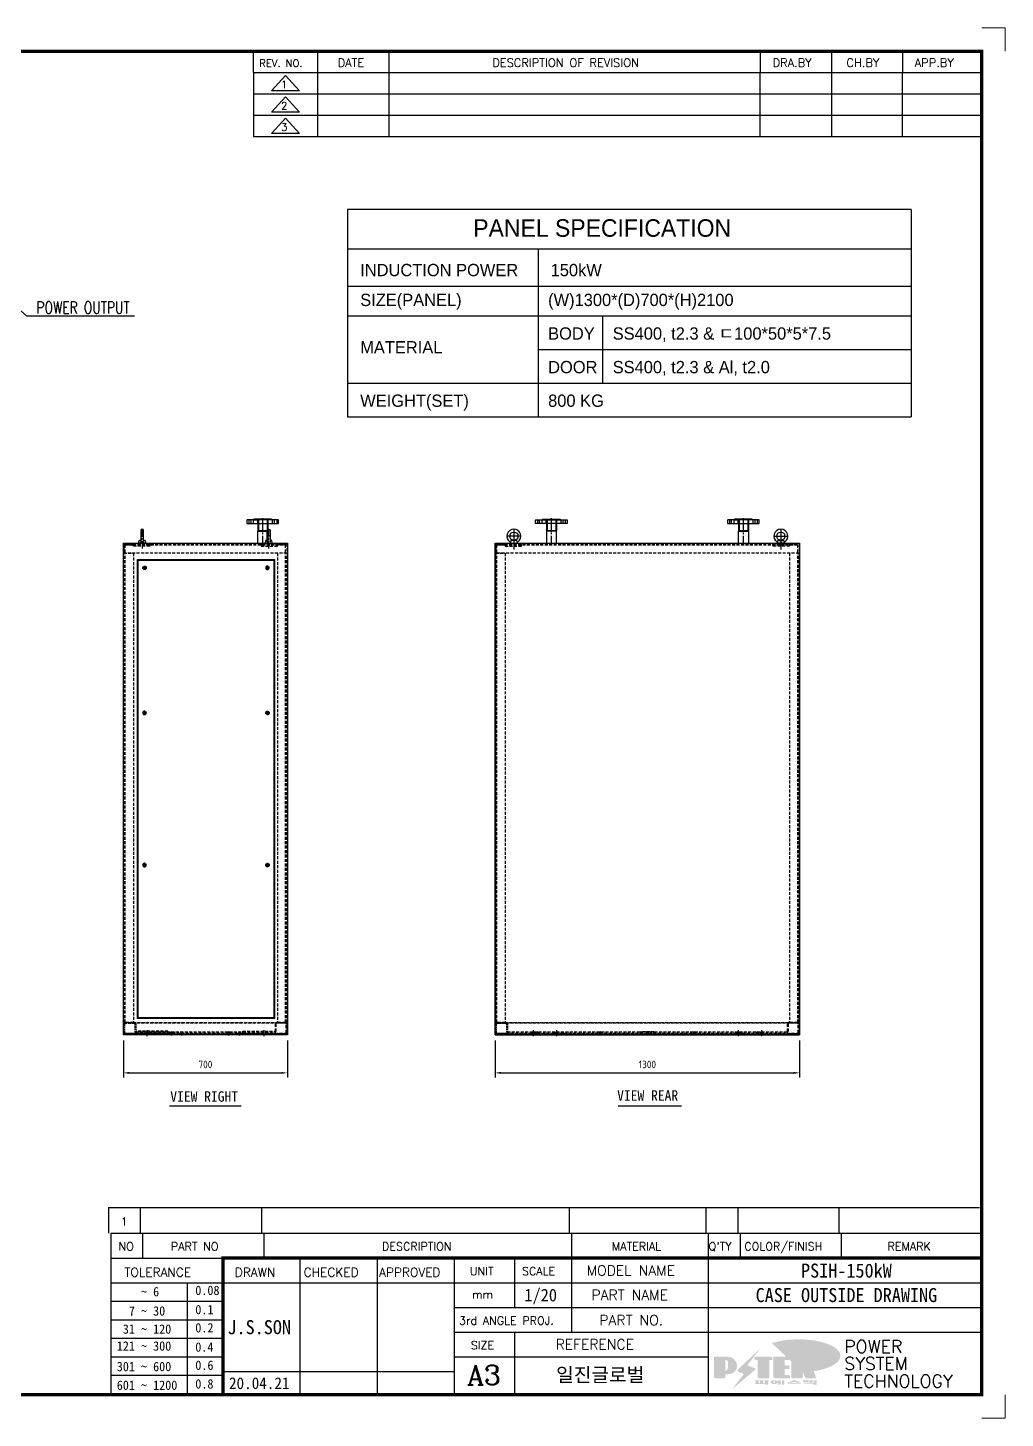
# Model space of a CAD drawing. Header units: millimetres. Extents: x -8980 to 16421, y 0 to 6237.
# Drawn here: x 4492 to 8666, y 0 to 5940 of the extents above; entities that cross this region are included whole.
import ezdxf
from ezdxf.enums import TextEntityAlignment as Align

# ---------------------------------------------------------------- set-up
doc = ezdxf.new("R2010")
doc.units = ezdxf.units.MM
for name, pattern in [('CENTER', [50.8, 31.75, -6.35, 6.35, -6.35]), ('CENTER1', [10, 7, -1, 1, -1]), ('HIDDEN', [9.525, 6.35, -3.175]), ('HIDDENX2', [19.05, 12.7, -6.35]), ('PHANTOM2', [31.75, 15.875, -3.175, 3.175, -3.175, 3.175, -3.175])]:
    doc.linetypes.add(name, pattern=pattern)
for name, color, linetype in [('3', 3, 'Continuous'), ('4', 7, 'Continuous'), ('8', 2, 'Continuous'), ('ACT', 7, 'Continuous'), ('BASE', 5, 'Continuous'), ('BOM', 6, 'Continuous'), ('CENTER', 1, 'CENTER'), ('CL', 1, 'CENTER'), ('FORMAT-1', 7, 'Continuous'), ('HL', 2, 'HIDDEN'), ('line', 3, 'Continuous')]:
    doc.layers.add(name, color=color, linetype=linetype)
doc.styles.add('H', font='')
doc.styles.add('h1', font='')
doc.styles.add('HAN', font='')
doc.styles.add('RC', font='ROMANC.SHX')
doc.styles.add('ROMANT', font='romant')
doc.styles.add('RT', font='ROMANT.SHX', dxfattribs={"oblique": 15})
doc.styles.add('SINGLE', font='romans.shx', dxfattribs={"width": 0.75, "bigfont": 'ghs.shx'})
doc.styles.get("Standard").update_dxf_attribs({"font": 'ISOCP.SHX', "bigfont": 'WHGTXT.SHX'})
doc.styles.get('H').set_extended_font_data('Dotum')
doc.styles.get('h1').set_extended_font_data('New Gulim')
doc.styles.get('HAN').set_extended_font_data('GulimChe')
doc.dimstyles.new('PS-10', dxfattribs={"dimscale": 10, "dimtxt": 3.2, "dimasz": 2.5, "dimexe": 2, "dimexo": 2.5, "dimgap": 2, "dimtad": 1, "dimtoh": 1, "dimrnd": 0.05, "dimzin": 12, "dimdsep": 46, "dimtxsty": 'Standard', "dimcen": 0, "dimclrt": 2, "dimazin": 3, "dimtfac": 1, "dimtofl": 0, "dimtmove": 0, "dimatfit": 3, "dimfxl": 0, "dimtolj": 1, "dimtzin": 0, "dimarcsym": 0})

# ---------------------------------------------------------------- blocks, each defined once
blk = doc.blocks.new('MCLBM1')
at = {"color": 0}
blk.add_circle((0, 0), 0.5, dxfattribs=at)
at = {"style": 'H'}
blk.add_text('BM', height=0.5, dxfattribs=at).set_placement((0, 0), align=Align.MIDDLE)
at = {"style": 'H', "flags": 1}
for tag, p in [('SPEC', (0, -3)), ('WEIGHT', (0, -5)), ('NAME', (0, -1)), ('ENAME', (0, -2)), ('MATERIAL', (0, -4)), ('REMARK', (0, -6))]:
    blk.add_attdef(tag, p, '', height=0.5, dxfattribs=at)
blk = doc.blocks.new('A$C288B02AA')
for points in [[(-3.2, 0.6, 0.414214), (-0.6, 3.2)], [(0.6, 3.2, 0.414214), (3.2, 0.6)], [(-3.2, -0.6, -0.414214), (-0.6, -3.2)], [(3.2, -0.6, 0.414214), (0.6, -3.2)]]:
    blk.add_lwpolyline(points, format="xyb")
at = {"color": 6, "linetype": 'PHANTOM2'}
blk.add_circle((0, 0), 7.5, dxfattribs=at)
blk.add_circle((0, 0), 6)
for start, end in [(169.52432, 190.47568), (79.52432, 100.47568), (349.52432, 10.47568), (259.52432, 280.47568)]:
    blk.add_arc((0, 0), 3.3, start, end)
at = {"layer": 'CENTER'}
for p, q in [((9, 0), (-9, 0)), ((0, 9), (0, -9))]:
    blk.add_line(p, q, dxfattribs=at)
at = {"layer": 'BOM', "rotation": 270}
blk.add_blockref('MCLBM1', (3.4, -3.4), dxfattribs=at)
blk = doc.blocks.new('A$C73991B19')
at = {"color": 2}
for p, q in [((-59.5, 0), (-59.5, -16)), ((-40.5, 0), (-40.5, -16)), ((-21.6, -16), (-21.6, 0)), ((21.6, -16), (21.6, 0)), ((40.5, 0), (40.5, -16)), ((59.5, 0), (59.5, -16))]:
    blk.add_line(p, q, dxfattribs=at)
at = {"color": 3, "ltscale": 10}
blk.add_lwpolyline([(-67.5, -16), (-67.5, -2, -0.414214), (-65.5, 0), (65.5, 0, -0.414214), (67.5, -2), (67.5, -16)], format="xyb", close=True, dxfattribs=at)
at = {"layer": 'CENTER'}
for p, q in [((-50, -16), (-50, 0)), ((0, -16), (0, 0)), ((50, -16), (50, 0))]:
    blk.add_line(p, q, dxfattribs=at)
blk = doc.blocks.new('*D273')
at = {"color": 0, "lineweight": -2}
for p, q in [((6487.5, 1613.1), (6487.5, 1455.2)), ((7787.5, 1613.1), (7787.5, 1455.2)), ((6512.5, 1475.2), (7762.5, 1475.2))]:
    blk.add_line(p, q, dxfattribs=at)
at = {"color": 0}
for points in [[(6512.5, 1479.4), (6512.5, 1471), (6487.5, 1475.2)], [(7762.5, 1479.4), (7762.5, 1471), (7787.5, 1475.2)]]:
    blk.add_solid(points, dxfattribs=at)
at = {"layer": 'DEFPOINTS', "color": 0}
for p in [(6487.5, 1638.1, 0), (7787.5, 1638.1, 0), (7787.5, 1475.2)]:
    blk.add_point(p, dxfattribs=at)
at = {"color": 2, "insert": (7137.5, 1511.2), "char_height": 32, "attachment_point": 5}
blk.add_mtext('\\A1;1300', dxfattribs=at)
blk = doc.blocks.new('*D274')
at = {"color": 0, "lineweight": -2}
for p, q in [((4900, 1613.1), (4900, 1455.2)), ((5600, 1613.1), (5600, 1455.2)), ((4925, 1475.2), (5575, 1475.2))]:
    blk.add_line(p, q, dxfattribs=at)
at = {"color": 0}
for points in [[(4925, 1479.4), (4925, 1471), (4900, 1475.2)], [(5575, 1479.4), (5575, 1471), (5600, 1475.2)]]:
    blk.add_solid(points, dxfattribs=at)
at = {"layer": 'DEFPOINTS', "color": 0}
for p in [(4900, 1638.1, 0), (5600, 1638.1, 0), (5600, 1475.2)]:
    blk.add_point(p, dxfattribs=at)
at = {"color": 2, "insert": (5250, 1511.2), "char_height": 32, "attachment_point": 5}
blk.add_mtext('\\A1;700', dxfattribs=at)
blk = doc.blocks.new('re3')
at = {"color": 180}
for p, q in [((0, 0), (0, -4.55)), ((6.87, -0.64), (3.86, -3.91)), ((6.87, -0.64), (9.88, -3.91)), ((13.74, -4.55), (13.74, 0)), ((28.97, -4.55), (28.97, 0)), ((108.25, -4.55), (108.25, 0)), ((123.49, -4.55), (123.49, 0)), ((138.64, -4.55), (138.64, 0)), ((0, -4.55), (155.53, -4.55)), ((9.88, -3.91), (3.86, -3.91))]:
    blk.add_line(p, q, dxfattribs=at)
at = {"color": 2, "style": 'RC', "oblique": 15}
blk.add_attdef('REV.NO', text='', height=1.56, dxfattribs=at).set_placement((6.59, -2.56), align=Align.MIDDLE_CENTER)
blk.add_attdef('-1', text='', height=1.56, dxfattribs=at).set_placement((9.37, -1.66), align=Align.MIDDLE_LEFT)
at = {"color": 2, "style": 'HAN'}
for tag, p in [('REV.-DATE', (21.36, -2.28)), ('DRA.BY', (115.87, -2.28)), ('CH.BY', (131.07, -2.28)), ('APP.BY', (147.09, -2.28))]:
    blk.add_attdef(tag, text='', height=2.5, dxfattribs=at).set_placement(p, align=Align.MIDDLE_CENTER)
blk.add_attdef('DESCRIPTION-OF-REVISION', text='', height=2.5, dxfattribs=at).set_placement((31.61, -2.28), align=Align.MIDDLE_LEFT)
blk = doc.blocks.new('no3')
at = {"color": 180}
for p, q in [((0, 5.5), (0, 0)), ((0, 5.5), (186, 5.5)), ((6.79, 5.5), (6.79, 0)), ((32.74, 0.11), (32.74, 5.5)), ((98.4, 5.5), (98.4, 0)), ((127.61, 5.5), (127.61, 0)), ((134.43, 5.5), (134.43, 0)), ((155.98, 5.5), (155.98, 0))]:
    blk.add_line(p, q, dxfattribs=at)
at = {"color": 2, "style": 'RT', "oblique": 15}
blk.add_attdef('NO', text='', height=1.74, dxfattribs=at).set_placement((3.38, 2.51), align=Align.MIDDLE_CENTER)
at = {"color": 2, "style": 'HAN'}
for tag, p in [('PART-NO', (19.76, 2.75)), ('MATERIAL', (111.38, 2.75)), ("Q'TY", (131.02, 2.75)), ('COLOR/FINISH', (145.2, 2.75)), ('REMARK', (170.76, 2.75))]:
    blk.add_attdef(tag, text='', height=2.9, dxfattribs=at).set_placement(p, align=Align.MIDDLE_CENTER)
blk.add_attdef('DESCRIPTION', text='', height=2.9, dxfattribs=at).set_placement((34.51, 2.75), align=Align.MIDDLE_LEFT)
blk = doc.blocks.new('new LOGO')
at = {"layer": 'line'}
h = blk.add_hatch(color=250, dxfattribs=at)
h.paths.add_polyline_path([(44.5, 69.4), (46.6, 69.4, -0.129793), (52, 68, 0.221832), (43.6, 71.9), (41.5, 71.9), (41.5, 27.9), (43.6, 27.9, 0.02048), (44.5, 28)], flags=17)
h.paths.add_polyline_path([(44.5, 13.9), (57.3, 13.9, 0.72362), (77.1, 73.9, -0.679777), (54.3, 16.4), (41.5, 16.4), (41.5, -0.1), (3, -0.1), (3, -2.6), (44.5, -2.6)])
h.paths.add_polyline_path([(117.9, 14.2), (71.5, -44.4), (77.1, -39.6), (120.8, 15.6), (92, 28.9), (173.3, 106), (177.5, 111.4), (89.1, 27.6)])
h.paths.add_polyline_path([(162.7, 71.9), (162.7, 69.4), (172.5, 69.4), (172.5, 71.9)], flags=17)
h.paths.add_polyline_path([(217.7, 69.4), (230.5, 69.4), (230.5, 80.4), (227.5, 80.4), (227.5, 71.9), (214.7, 71.9), (214.7, -0.1), (175.5, -0.1), (175.5, -2.6), (217.7, -2.6)])
h.paths.add_polyline_path([(297.8, 46.6), (294.8, 46.6), (294.8, 37.4), (276, 37.4), (276, 10.9), (279, 10.9), (279, 34.9), (297.8, 34.9)])
h.paths.add_polyline_path([(300, 8.4), (297, 8.4), (297, -0.1), (237.5, -0.1), (237.5, -2.6), (300, -2.6)])
h.paths.add_polyline_path([(297.8, 80.4), (294.8, 80.4), (294.8, 71.9), (276, 71.9), (276, 49.1), (279, 49.1), (279, 69.4), (297.8, 69.4)])
h.paths.add_polyline_path([(350.2, 80.4), (347.2, 80.4), (347.2, 61.6), (350.2, 63.5)])
h.paths.add_polyline_path([(350.2, 26.7), (347.2, 35.2), (347.2, -0.1), (308.5, -0.1), (308.5, -2.6), (350.2, -2.6)])
h.paths.add_polyline_path([(402.7, 80.4), (396.5, 80.4), (379.6, 66.8), (400.5, -0.1), (361.8, -0.1), (362.7, -2.6), (403.5, -2.6), (382.6, 64.3)])
blk.add_hatch(color=5, dxfattribs=at).paths.add_polyline_path([(166.3, 35), (131, 49), (180.4, 112.7), (92, 28.9), (120.8, 15.6), (74.4, -43)])
h = blk.add_hatch(color=253, dxfattribs=at)
edge = h.paths.add_edge_path()
edge.add_ellipse((333.9, 86.4), major_axis=(-165.9, 0), ratio=0.39426, start_angle=111.5127, end_angle=334.469)
edge.add_ellipse((314.1, 81.2), major_axis=(-153.7, 0), ratio=0.40699, start_angle=121.3066, end_angle=327.7437, ccw=False)
edge.add_line((394, 27.8), (394.7, 25.6))
h = blk.add_hatch(color=1, dxfattribs=at)
h.paths.add_polyline_path([(41.5, 16.4), (54.3, 16.4, 1), (54.3, 82.9), (0, 82.9), (0, -0.1), (41.5, -0.1)])
h.paths.add_polyline_path([(41.5, 27.9), (41.5, 71.9), (43.6, 71.9, -0.414214), (54.6, 60.9), (54.6, 38.9, -0.414214), (43.6, 27.9)], flags=16)
h.paths.add_polyline_path([(214.7, 71.9), (227.5, 71.9), (227.5, 82.9), (159.7, 82.9), (159.7, 71.9), (172.5, 71.9), (172.5, -0.1), (214.7, -0.1)])
h.paths.add_polyline_path([(276, 37.4), (294.8, 37.4), (294.8, 49.1), (276, 49.1), (276, 71.9), (294.8, 71.9), (294.8, 82.9), (234.5, 82.9), (234.5, -0.1), (297, -0.1), (297, 10.9), (276, 10.9)])
h.paths.add_polyline_path([(347.2, 35.2), (359.7, -0.1), (400.5, -0.1), (379.6, 66.8), (399.7, 82.9), (380.6, 82.9), (347.2, 61.6), (347.2, 82.9), (305.5, 82.9), (305.5, -0.1), (347.2, -0.1)])
h = blk.add_hatch(color=250, dxfattribs=at)
edge = h.paths.add_edge_path()
edge.add_ellipse((237.8, -17.6), major_axis=(-14.3, 0), ratio=0.526336, start_angle=192.2456, end_angle=269.0748)
edge.add_line((238.1, -10.1), (237.6, -10.1))
edge.add_ellipse((237.8, -17.6), major_axis=(-14.3, 0), ratio=0.526336, start_angle=270.9252, end_angle=449.0748)
edge.add_line((237.6, -25.1), (238.1, -25.1))
edge.add_ellipse((237.8, -17.6), major_axis=(-14.3, 0), ratio=0.526336, start_angle=450.9252, end_angle=527.7544)
edge.add_line((251.7, -19.2), (254.1, -19.2))
edge.add_line((254.1, -19.2), (254.1, -27.1))
edge.add_line((254.1, -27.1), (263.1, -27.1))
edge.add_line((263.1, -27.1), (263.1, -10.1))
edge.add_line((263.1, -10.1), (254.1, -10.1))
edge.add_line((254.1, -10.1), (254.1, -16))
edge.add_line((254.1, -16), (251.7, -16))
h.paths.add_polyline_path([(241, -16.4), (241, -18.7, -1), (234.4, -18.7), (234.4, -16.4, -1)], flags=16)
h.paths.add_polyline_path([(278.2, -10.1), (268.1, -10.1), (268.1, -27.1), (278.2, -27.1)])
h.paths.add_polyline_path([(310.3, -10.1), (310.3, -11.1, -0.157169), (289.3, -17.5), (294, -19.9, 0.128407), (316.3, -15.9, 0.128407), (338.6, -19.9), (343.3, -17.5, -0.157169), (322.2, -11.1), (322.2, -10.1)])
h.paths.add_polyline_path([(342.1, -25.1), (342.1, -22.3), (290.4, -22.3), (290.4, -25.1)])
h.paths.add_polyline_path([(352, -10.1), (352, -16.2, 0.414214), (354, -18.2), (378.7, -18.2), (378.7, -19.6), (390.2, -19.6), (390.2, -10.1), (378.7, -10.1), (378.7, -13.6), (374.7, -13.6), (374.7, -15.1), (378.7, -15.1), (378.7, -16.2), (364.7, -16.2), (364.7, -15.1), (371.2, -15.1), (371.2, -13.6), (364.7, -13.6), (364.7, -12.6), (374.7, -12.6), (374.7, -10.1)])
h.paths.add_polyline_path([(393.8, -10.1), (393.8, -19.6), (405, -19.6), (405, -10.1)])
h.paths.add_polyline_path([(405, -27.1), (405, -20.9), (356.8, -20.9), (356.8, -23), (391.8, -23), (391.8, -27.1)])
h.paths.add_polyline_path([(200.4, -10.1), (200.4, -22.3), (193.2, -22.3), (193.2, -12.6), (196.6, -12.6), (196.6, -10.1), (161, -10.1), (161, -12.6), (164.5, -12.6), (164.5, -22.3), (161, -22.3), (161, -25.1), (200.4, -25.1), (200.4, -27.1), (213.9, -27.1), (213.9, -10.1)])
h.paths.add_polyline_path([(182, -12.6), (175.6, -12.6), (175.6, -22.3), (182, -22.3)], flags=17)
blk = doc.blocks.new('format-3')
at = {"color": 3, "lineweight": 9}
for p, q in [((415, 297), (420, 297)), ((420, 292), (420, 297)), ((420, 5), (420, 0)), ((415, 0), (420, 0))]:
    blk.add_line(p, q, dxfattribs=at)
at = {"color": 180}
for p, q in [((259.47, 287.45), (259.47, 292)), ((273.21, 287.45), (273.21, 292)), ((288.44, 287.45), (288.44, 292)), ((367.72, 287.45), (367.72, 292)), ((382.95, 287.45), (382.95, 292)), ((398.11, 287.45), (398.11, 292)), ((259.47, 287.45), (415, 287.45)), ((229, 39.49), (229, 5)), ((229, 39.49), (415, 39.49)), ((235.79, 39.49), (235.79, 34.21)), ((261.74, 34.21), (261.74, 39.49)), ((327.4, 39.49), (327.4, 34.21)), ((356.61, 39.49), (356.61, 34.21)), ((363.43, 39.49), (363.43, 34.21)), ((384.98, 39.49), (384.98, 34.21)), ((229, 34.21), (252.98, 34.21)), ((269.46, 5), (269.46, 34.21)), ((285.95, 5), (285.95, 34.21)), ((302.44, 5), (302.44, 34.21)), ((315.22, 34.21), (315.22, 23.65)), ((327.4, 34.21), (327.4, 18.37)), ((356.61, 34.21), (356.61, 5)), ((229, 28.93), (252.98, 28.93)), ((245.39, 5.23), (245.39, 28.93)), ((252.98, 28.93), (415, 28.93)), ((229, 24.98), (252.98, 24.98)), ((229, 21.03), (252.98, 21.03)), ((302.44, 23.65), (415, 23.65)), ((302.44, 18.37), (415, 18.37)), ((315.22, 18.37), (315.22, 5)), ((229, 17.08), (252.98, 17.08)), ((229, 13.13), (252.98, 13.13)), ((302.44, 13.09), (356.61, 13.09)), ((229, 9.18), (252.98, 9.18)), ((252.98, 9.95), (302.44, 9.95))]:
    blk.add_line(p, q, dxfattribs=at)
at = {"const_width": 0.7}
blk.add_lwpolyline([(252.98, 5), (252.98, 34.21), (415, 34.21)], dxfattribs=at)
at = {"layer": 'FORMAT-1', "const_width": 0.7}
blk.add_lwpolyline([(13, 5), (13, 292), (415, 292), (415, 5)], close=True, dxfattribs=at)
at = {"xscale": 0.05400000000000027, "yscale": 0.05400000000000027, "zscale": 0.05400000000000027}
blk.add_blockref('new LOGO', (357.85, 8.65), dxfattribs=at)
at = {"color": 2}
for s, height, style, p in [('REV. NO.', 1.56, 'RC', (260.73, 288.65)), ('DATE', 1.788, 'RC', (277.45, 288.64)), ('DESCRIPTION OF REVISION', 1.7875, 'RC', (310.48, 288.64)), ('DRA.BY', 1.788, 'RC', (370.33, 288.64)), ('CH.BY', 1.788, 'RC', (386.09, 288.64)), ('APP.BY', 1.788, 'RC', (400.68, 288.64)), ('NO', 1.742, 'RC', (230.66, 35.83)), ('PART NO', 1.742, 'RC', (241.86, 35.83)), ('DESCRIPTION', 1.7424, 'RC', (286.93, 35.83)), ('MATERIAL', 1.742, 'RC', (336.02, 35.83)), ("Q'TY", 1.742, 'RC', (356.67, 35.83)), ('COLOR/FINISH', 1.7424, 'RC', (364.3, 35.83)), ('REMARK', 1.742, 'RC', (394.87, 35.83)), (' TOLERANCE', 1.9, 'RC', (230.61, 30.22)), ('DRAWN', 1.9, 'RC', (255.5, 30.22)), ('CHECKED', 1.9, 'RC', (270.21, 30.22)), ('APPROVED', 1.9, 'RC', (286.3, 30.22)), ('UNIT', 1.742, 'RC', (305.69, 30.55)), ('SCALE', 1.742, 'RC', (316.82, 30.55)), ('MODEL NAME', 2.178, 'RC', (330.62, 30.46)), ('    ~ 6', 2, 'HAN', (230.3, 26.03)), ('0.08', 2, 'HAN', (247.07, 26.31)), ('PART NAME', 2.178, 'RC', (331.67, 25.24)), ('  7 ~ 30', 2, 'HAN', (230.3, 21.91)), ('0.1', 2, 'HAN', (247.07, 22.2)), ('mm', 1.742, 'RC', (306.17, 25.56)), ('3rd ANGLE PROJ.', 1.7424, 'RC', (303.37, 19.97)), ('PART NO.', 2.178, 'RC', (333.34, 19.85)), (' 31 ~ 120', 2, 'HAN', (230.3, 18.04)), ('0.2', 2, 'HAN', (247.07, 18.32)), ('121 ~ 300', 2, 'HAN', (230.3, 14.42)), ('0.4', 2, 'HAN', (247.07, 14.2)), ('SIZE', 1.742, 'RC', (305.89, 14.71)), ('REFERENCE', 2.178, 'RC', (324.02, 14.69)), ('301 ~ 600', 2, 'HAN', (230.3, 10.04)), ('0.6', 2, 'HAN', (247.07, 10.32)), ('601 ~ 1200', 2, 'HAN', (230.3, 6.05)), ('0.8', 2, 'HAN', (247.07, 6.33))]:
    blk.add_text(s, height=height, dxfattribs=dict(at, style=style)).set_placement(p)
at = {"style": 'ROMANT'}
for s, p in [('POWER', (385.65, 13.96)), ('SYSTEM', (385.65, 10.31)), ('TECHNOLOGY', (385.65, 6.56))]:
    blk.add_text(s, height=2.7, dxfattribs=at).set_placement(p)
at = {"color": 2, "lineweight": 25, "style": 'RC'}
blk.add_text('A3', height=4.182, dxfattribs=at).set_placement((305.11, 7.14))
at = {"style": 'HAN'}
for tag, height, p in [('MODEL-NAME', 3, (386.6, 31.53)), ('SCALE', 2.7, (321.31, 26.29)), ('PART-NAME', 3, (386.6, 26.29)), ('DRA-BY', 3, (261.22, 19.44)), ('CH-BY', 3, (277.71, 19.44)), ('APP-BY', 3, (294.2, 19.44)), ('PART-NO', 3, (386.6, 21.01)), ('관련업체', 3, (334.02, 9.26)), ('DRA-DATE', 2.5, (261.22, 7.48)), ('CH-DATE', 2.5, (277.71, 7.48)), ('APP-DATE', 2.5, (294.2, 7.48))]:
    blk.add_attdef(tag, text='', height=height, dxfattribs=at).set_placement(p, align=Align.MIDDLE_CENTER)

msp = doc.modelspace()

# ---------------------------------------------------------------- linework, layer by layer
at = {"color": 3, "ltscale": 10}
for p, q in [((5532.99, 3840.897, -0.001), (5456.99, 3840.897, -0.001)), ((5456.99, 3840.897, -0.001), (5456.99, 3838.097, -0.001)), ((5456.99, 3838.097, -0.001), (5469.64, 3838.097, -0.001)), ((5473.64, 3834.097, -0.001), (5473.64, 3792.897, -0.001)), ((5476.44, 3840.897, -0.001), (5476.44, 3790.897, -0.001)), ((5513.54, 3840.897, -0.001), (5513.54, 3790.897, -0.001)), ((5516.34, 3834.097, -0.001), (5516.34, 3792.897, -0.001)), ((5532.99, 3838.097, -0.001), (5520.34, 3838.097, -0.001)), ((5532.99, 3840.897, -0.001), (5532.99, 3838.097, -0.001)), ((6689.481, 3840.897, -0.001), (6765.481, 3840.897, -0.001)), ((6689.481, 3840.897, -0.001), (6689.481, 3838.097, -0.001)), ((6689.481, 3838.097, -0.001), (6702.131, 3838.097, -0.001)), ((6706.131, 3834.097, -0.001), (6706.131, 3792.897, -0.001)), ((6708.931, 3840.897, -0.001), (6708.931, 3790.897, -0.001)), ((6746.031, 3840.897, -0.001), (6746.031, 3790.897, -0.001)), ((6748.831, 3834.097, -0.001), (6748.831, 3792.897, -0.001)), ((6765.481, 3838.097, -0.001), (6752.831, 3838.097, -0.001)), ((6765.481, 3840.897, -0.001), (6765.481, 3838.097, -0.001)), ((7585.481, 3840.897, -0.001), (7509.481, 3840.897, -0.001)), ((7509.481, 3840.897, -0.001), (7509.481, 3838.097, -0.001)), ((7509.481, 3838.097, -0.001), (7522.131, 3838.097, -0.001)), ((7526.131, 3834.097, -0.001), (7526.131, 3792.897, -0.001)), ((7528.931, 3840.897, -0.001), (7528.931, 3790.897, -0.001)), ((7566.031, 3840.897, -0.001), (7566.031, 3790.897, -0.001)), ((7568.831, 3834.097, -0.001), (7568.831, 3792.897, -0.001)), ((7585.481, 3838.097, -0.001), (7572.831, 3838.097, -0.001)), ((7585.481, 3840.897, -0.001), (7585.481, 3838.097, -0.001)), ((5473.64, 3792.897, -0.001), (5475.64, 3790.897, -0.001)), ((5473.64, 3789.679, 0), (5516.34, 3789.679, 0)), ((5514.34, 3790.897, -0.001), (5475.64, 3790.897, -0.001)), ((6706.131, 3792.897, -0.001), (6708.131, 3790.897, -0.001)), ((6748.831, 3789.679, 0), (6706.131, 3789.679, 0)), ((6708.131, 3790.897, -0.001), (6746.831, 3790.897, -0.001)), ((6748.831, 3792.897, -0.001), (6746.831, 3790.897, -0.001)), ((7526.131, 3792.897, -0.001), (7528.131, 3790.897, -0.001)), ((7526.131, 3789.679, 0), (7568.831, 3789.679, 0)), ((7566.831, 3790.897, -0.001), (7528.131, 3790.897, -0.001)), ((7568.831, 3792.897, -0.001), (7566.831, 3790.897, -0.001))]:
    msp.add_line(p, q, dxfattribs=at)
at = {"color": 1, "linetype": 'CENTER1'}
for p, q in [((5494.99, 3785.897, -0.001), (5494.99, 3845.897, -0.001)), ((6727.481, 3785.897, -0.001), (6727.481, 3845.897, -0.001)), ((7547.481, 3785.897, -0.001), (7547.481, 3845.897, -0.001))]:
    msp.add_line(p, q, dxfattribs=at)
at = {"color": 1}
for p, q in [((6597.481, 3768.097, 0), (6537.481, 3768.097, 0)), ((6567.481, 3798.097, 0), (6567.481, 3711.097, 0)), ((7677.481, 3768.097, 0), (7737.481, 3768.097, 0)), ((7707.481, 3798.097, 0), (7707.481, 3711.097, 0))]:
    msp.add_line(p, q, dxfattribs=at)
at = {"color": 3}
for p, q in [((6580.541, 3749.097, 0), (6554.421, 3749.097, 0)), ((7694.421, 3749.097, 0), (7720.541, 3749.097, 0)), ((4899.99, 1638.097, 0), (4899.99, 3738.097, 0)), ((4899.99, 3738.097, 0), (5599.99, 3738.097, 0)), ((5599.99, 3738.097, 0), (5599.99, 1638.097, 0)), ((5599.99, 1638.097, 0), (4899.99, 1638.097, 0))]:
    msp.add_line(p, q, dxfattribs=at)
at = {"color": 2, "linetype": 'HIDDENX2'}
for p, q in [((4902.29, 3735.797, 0), (5597.69, 3735.797, 0)), ((4902.29, 3730.797, 0), (5597.69, 3730.797, 0)), ((4907.29, 1690.397, 0), (4907.29, 3695.797, 0)), ((5592.69, 1690.397, 0), (5592.69, 3695.797, 0)), ((6489.781, 3730.797, 0), (7785.181, 3730.797, 0)), ((6494.781, 1690.397, 0), (6494.781, 3695.797, 0)), ((7780.181, 1690.397, 0), (7780.181, 3695.797, 0)), ((4902.29, 1690.397, 0), (5597.69, 1690.397, 0)), ((4902.29, 1640.397, 0), (4902.29, 1690.397, 0)), ((5597.69, 1687.197, 0), (4902.29, 1687.197, 0)), ((5597.69, 1690.397, 0), (5597.69, 1640.397, 0)), ((7785.181, 1687.197, 0), (6489.781, 1687.197, 0)), ((5597.69, 1643.597, 0), (4902.29, 1643.597, 0)), ((5597.69, 1640.397, 0), (4902.29, 1640.397, 0)), ((5597.69, 1640.397, 0), (4902.29, 1640.397, 0)), ((5089.99, 1650.397, 0), (4952.29, 1650.397, 0)), ((5089.99, 1643.397, 0), (4952.29, 1643.397, 0)), ((5089.99, 1640.397, 0), (5089.99, 1650.397, 0)), ((5099.99, 1638.097, 0), (5099.99, 1640.397, 0)), ((5109.99, 1638.097, 0), (5109.99, 1640.397, 0)), ((5119.99, 1640.397, 0), (5119.99, 1650.397, 0)), ((5144.99, 1638.097, 0), (5144.99, 1640.397, 0)), ((5154.99, 1638.097, 0), (5154.99, 1640.397, 0)), ((5344.99, 1638.097, 0), (5344.99, 1640.397, 0)), ((5354.99, 1638.097, 0), (5354.99, 1640.397, 0)), ((5379.99, 1640.397, 0), (5379.99, 1650.397, 0)), ((5389.99, 1638.097, 0), (5389.99, 1640.397, 0)), ((5399.99, 1638.097, 0), (5399.99, 1640.397, 0)), ((5409.99, 1640.397, 0), (5409.99, 1650.397, 0)), ((5409.99, 1650.397, 0), (5547.69, 1650.397, 0)), ((5409.99, 1643.397, 0), (5547.69, 1643.397, 0)), ((7785.181, 1643.597, 0), (6489.781, 1643.597, 0)), ((6662.481, 1638.097, 0), (6662.481, 1640.397, 0)), ((6672.481, 1638.097, 0), (6672.481, 1640.397, 0)), ((6732.481, 1638.097, 0), (6732.481, 1640.397, 0)), ((6742.481, 1638.097, 0), (6742.481, 1640.397, 0)), ((6932.481, 1638.097, 0), (6932.481, 1640.397, 0)), ((6942.481, 1638.097, 0), (6942.481, 1640.397, 0)), ((7132.481, 1638.097, 0), (7132.481, 1640.397, 0)), ((7142.481, 1638.097, 0), (7142.481, 1640.397, 0)), ((7332.481, 1638.097, 0), (7332.481, 1640.397, 0)), ((7342.481, 1638.097, 0), (7342.481, 1640.397, 0)), ((7532.481, 1638.097, 0), (7532.481, 1640.397, 0)), ((7542.481, 1638.097, 0), (7542.481, 1640.397, 0)), ((7602.481, 1638.097, 0), (7602.481, 1640.397, 0)), ((7612.481, 1638.097, 0), (7612.481, 1640.397, 0))]:
    msp.add_line(p, q, dxfattribs=at)
for p, q in [((5097.01, 1334.758, 0), (5402.97, 1334.758, 0)), ((7012.965, 1334.758, 0), (7282.815, 1334.758, 0))]:
    msp.add_line(p, q)
at = {"color": 3, "elevation": 0}
for points in [[(4986.24, 3749.097), (4993.05, 3749.097), (4994.99, 3738.097), (4964.99, 3738.097), (4966.93, 3749.097), (4973.74, 3749.097)], [(5513.74, 3749.097), (5506.93, 3749.097), (5504.99, 3738.097), (5534.99, 3738.097), (5533.05, 3749.097), (5526.24, 3749.097)]]:
    msp.add_lwpolyline(points, dxfattribs=at)
for points in [[(4973.74, 3750.597, 0.11485452), (4966.93, 3749.097)], [(4987.04, 3742.797, -0.5), (4986.24, 3743.597), (4986.24, 3791.847, 1), (4973.74, 3791.847), (4973.74, 3743.597, -0.5), (4972.94, 3742.797)], [(4993.05, 3749.097, 0.11485452), (4986.24, 3750.597)], [(5506.93, 3749.097, -0.11485452), (5513.74, 3750.597)], [(5512.94, 3742.797, 0.5), (5513.74, 3743.597), (5513.74, 3791.847, -1), (5526.24, 3791.847), (5526.24, 3743.597, 0.5), (5527.04, 3742.797)], [(5526.24, 3750.597, -0.11485452), (5533.05, 3749.097)], [(6582.481, 3738.097, -0.24153136), (6584.981, 3743.73, 3.10668491), (6549.981, 3743.73, -0.24153136), (6552.481, 3738.097)], [(7722.481, 3738.097, -0.24153136), (7724.981, 3743.73, 3.10668491), (7689.981, 3743.73, -0.24153136), (7692.481, 3738.097)]]:
    msp.add_lwpolyline(points, format="xyb", dxfattribs=at)
at = {"color": 3, "ltscale": 10, "elevation": -0.001}
for points in [[(5473.64, 3738.097), (5473.64, 3789.679), (5475.54, 3790.897), (5514.44, 3790.897), (5516.34, 3789.679), (5516.34, 3738.097)], [(6748.831, 3738.097), (6748.831, 3789.679), (6746.931, 3790.897), (6708.031, 3790.897), (6706.131, 3789.679), (6706.131, 3738.097)], [(7526.131, 3738.097), (7526.131, 3789.679), (7528.031, 3790.897), (7566.931, 3790.897), (7568.831, 3789.679), (7568.831, 3738.097)]]:
    msp.add_lwpolyline(points, dxfattribs=at)
at = {"color": 3, "elevation": 0}
for points in [[(6580.541, 3749.097, 0.11485452), (6554.421, 3749.097), (6552.481, 3738.097), (6582.481, 3738.097)], [(7694.421, 3749.097, -0.11485452), (7720.541, 3749.097), (7722.481, 3738.097), (7692.481, 3738.097)]]:
    msp.add_lwpolyline(points, format="xyb", close=True, dxfattribs=at)
at = {"color": 2, "linetype": 'HIDDENX2', "elevation": 0}
for points in [[(4902.29, 3735.797), (4902.29, 3695.797), (4904.29, 3695.797, 0.41421356), (4907.29, 3698.797), (4907.29, 3726.297, -0.41421356), (4911.79, 3730.797), (4939.29, 3730.797, 0.41421356), (4942.29, 3733.797), (4942.29, 3735.797)], [(5597.69, 3735.797), (5597.69, 3695.797), (5595.69, 3695.797, -0.41421356), (5592.69, 3698.797), (5592.69, 3726.297, 0.41421356), (5588.19, 3730.797), (5560.69, 3730.797, -0.41421356), (5557.69, 3733.797), (5557.69, 3735.797)], [(6489.781, 3735.797), (6489.781, 3695.797), (6491.781, 3695.797, 0.41421356), (6494.781, 3698.797), (6494.781, 3726.297, -0.41421356), (6499.281, 3730.797), (6526.781, 3730.797, 0.41421356), (6529.781, 3733.797), (6529.781, 3735.797)], [(7785.181, 3735.797), (7785.181, 3695.797), (7783.181, 3695.797, -0.41421356), (7780.181, 3698.797), (7780.181, 3726.297, 0.41421356), (7775.681, 3730.797), (7748.181, 3730.797, -0.41421356), (7745.181, 3733.797), (7745.181, 3735.797)], [(5597.69, 1683.997, 0.41421356), (5591.29, 1690.397), (5554.09, 1690.397, 0.41421356), (5547.69, 1683.997), (5547.69, 1646.797, 0.41421356), (5554.09, 1640.397), (5591.29, 1640.397, 0.41421356), (5597.69, 1646.797)], [(5594.49, 1683.997, 0.41421356), (5591.29, 1687.197), (5554.09, 1687.197, 0.41421356), (5550.89, 1683.997), (5550.89, 1646.797, 0.41421356), (5554.09, 1643.597), (5591.29, 1643.597, 0.41421356), (5594.49, 1646.797)], [(7785.181, 1683.997, 0.41421356), (7778.781, 1690.397), (7741.581, 1690.397, 0.41421356), (7735.181, 1683.997), (7735.181, 1646.797, 0.41421356), (7741.581, 1640.397), (7778.781, 1640.397, 0.41421356), (7785.181, 1646.797)], [(7781.981, 1683.997, 0.41421356), (7778.781, 1687.197), (7741.581, 1687.197, 0.41421356), (7738.381, 1683.997), (7738.381, 1646.797, 0.41421356), (7741.581, 1643.597), (7778.781, 1643.597, 0.41421356), (7781.981, 1646.797)]]:
    msp.add_lwpolyline(points, format="xyb", close=True, dxfattribs=at)
for points in [[(5597.69, 3695.797), (4902.29, 3695.797), (4902.29, 3735.797), (5597.69, 3735.797)], [(4942.29, 3695.797), (4942.29, 1690.397), (4902.29, 1690.397), (4902.29, 3695.797)], [(5012.29, 3725.797), (4942.29, 3725.797), (4942.29, 3735.797), (5012.29, 3735.797)], [(5487.69, 3725.797), (5557.69, 3725.797), (5557.69, 3735.797), (5487.69, 3735.797)], [(5557.69, 3695.797), (5557.69, 1690.397), (5597.69, 1690.397), (5597.69, 3695.797)], [(6489.781, 3735.797), (7785.181, 3735.797), (7785.181, 1640.397), (6489.781, 1640.397)], [(7785.181, 3695.797), (6489.781, 3695.797), (6489.781, 3735.797), (7785.181, 3735.797)], [(6529.781, 3695.797), (6529.781, 1690.397), (6489.781, 1690.397), (6489.781, 3695.797)], [(6529.781, 3725.797), (6599.781, 3725.797), (6599.781, 3735.797), (6529.781, 3735.797)], [(7745.181, 3725.797), (7675.181, 3725.797), (7675.181, 3735.797), (7745.181, 3735.797)], [(7745.181, 3695.797), (7745.181, 1690.397), (7785.181, 1690.397), (7785.181, 3695.797)], [(6489.781, 1690.397), (7785.181, 1690.397), (7785.181, 1640.397), (6489.781, 1640.397)], [(4952.29, 1640.397), (5089.99, 1640.397), (5089.99, 1653.397), (4952.29, 1653.397)], [(4952.29, 1650.397), (5547.69, 1650.397), (5547.69, 1640.397), (4952.29, 1640.397)], [(5547.69, 1640.397), (5409.99, 1640.397), (5409.99, 1653.397), (5547.69, 1653.397)], [(6539.781, 1650.397), (7735.181, 1650.397), (7735.181, 1640.397), (6539.781, 1640.397)], [(7107.981, 1640.397), (7166.981, 1640.397), (7166.981, 1650.397), (7107.981, 1650.397)]]:
    msp.add_lwpolyline(points, close=True, dxfattribs=at)
at = {"color": 3, "elevation": 0}
msp.add_lwpolyline([(6487.481, 3738.097), (7787.481, 3738.097), (7787.481, 1638.097), (6487.481, 1638.097)], close=True, dxfattribs=at)
at = {"color": 2, "linetype": 'HIDDENX2', "elevation": 0}
for points in [[(5100.99, 1640.397), (5100.99, 1650.397)], [(5101.667, 1640.397), (5101.667, 1650.397)], [(5108.313, 1650.397), (5108.313, 1640.397)], [(5108.99, 1650.397), (5108.99, 1640.397)], [(5145.99, 1640.397), (5145.99, 1650.397)], [(5146.667, 1640.397), (5146.667, 1650.397)], [(5153.313, 1650.397), (5153.313, 1640.397)], [(5153.99, 1650.397), (5153.99, 1640.397)], [(5345.99, 1650.397), (5345.99, 1640.397)], [(5346.667, 1650.397), (5346.667, 1640.397)], [(5353.313, 1640.397), (5353.313, 1650.397)], [(5353.99, 1640.397), (5353.99, 1650.397)], [(5390.99, 1650.397), (5390.99, 1640.397)], [(5391.667, 1650.397), (5391.667, 1640.397)], [(5398.313, 1640.397), (5398.313, 1650.397)], [(5398.99, 1640.397), (5398.99, 1650.397)], [(6663.481, 1640.397), (6663.481, 1650.397)], [(6664.157, 1640.397), (6664.157, 1650.397)], [(6670.804, 1650.397), (6670.804, 1640.397)], [(6671.481, 1650.397), (6671.481, 1640.397)], [(6733.481, 1640.397), (6733.481, 1650.397)], [(6734.157, 1640.397), (6734.157, 1650.397)], [(6740.804, 1650.397), (6740.804, 1640.397)], [(6741.481, 1650.397), (6741.481, 1640.397)], [(6933.481, 1640.397), (6933.481, 1650.397)], [(6934.157, 1640.397), (6934.157, 1650.397)], [(6940.804, 1650.397), (6940.804, 1640.397)], [(6941.481, 1650.397), (6941.481, 1640.397)], [(7133.481, 1640.397), (7133.481, 1650.397)], [(7134.157, 1640.397), (7134.157, 1650.397)], [(7140.804, 1650.397), (7140.804, 1640.397)], [(7141.481, 1650.397), (7141.481, 1640.397)], [(7333.481, 1640.397), (7333.481, 1650.397)], [(7334.157, 1640.397), (7334.157, 1650.397)], [(7340.804, 1650.397), (7340.804, 1640.397)], [(7341.481, 1650.397), (7341.481, 1640.397)], [(7533.481, 1640.397), (7533.481, 1650.397)], [(7534.157, 1640.397), (7534.157, 1650.397)], [(7540.804, 1650.397), (7540.804, 1640.397)], [(7541.481, 1650.397), (7541.481, 1640.397)], [(7603.481, 1640.397), (7603.481, 1650.397)], [(7604.157, 1640.397), (7604.157, 1650.397)], [(7610.804, 1650.397), (7610.804, 1640.397)], [(7611.481, 1650.397), (7611.481, 1640.397)]]:
    msp.add_lwpolyline(points, dxfattribs=at)
at = {"color": 3, "extrusion": (-1.11938e-14, 1, 0), "elevation": 1638.097}
msp.add_lwpolyline([(-7787.481, 0), (-6487.481, 0), (-7787.481, 0)], dxfattribs=at)
at = {"color": 3}
for centre in [(6567.481, 3768.097, 0), (7707.481, 3768.097, 0)]:
    msp.add_circle(centre, 17.5, dxfattribs=at)
at = {"color": 3, "ltscale": 10}
for centre, start, end in [((5469.64, 3834.097, -0.001), 0, 90), ((5520.34, 3834.097, -0.001), 90, 180), ((6702.131, 3834.097, -0.001), 0, 90), ((6752.831, 3834.097, -0.001), 90, 180), ((7522.131, 3834.097, -0.001), 0, 90), ((7572.831, 3834.097, -0.001), 90, 180)]:
    msp.add_arc(centre, 4, start, end, dxfattribs=at)
at = {"layer": '3', "elevation": 0}
for points in [[(4959.99, 3668.097), (5544.99, 3668.097), (5544.99, 1708.097), (4959.99, 1708.097)], [(4962.99, 3665.097), (5541.99, 3665.097), (5541.99, 1711.097), (4962.99, 1711.097)]]:
    msp.add_lwpolyline(points, close=True, dxfattribs=at)
at = {"layer": 'ACT', "color": 3}
for p, q in [((5857.326, 5163.822), (5857.326, 4278.54)), ((5857.326, 4996.259), (8264.072, 4996.259))]:
    msp.add_line(p, q, dxfattribs=at)
at = {"layer": 'BASE', "color": 7}
for p, q in [((5857.326, 4996.259), (8264.072, 4996.259)), ((6670.592, 4996.259), (6670.592, 4278.54)), ((5857.326, 4836.691), (8264.072, 4836.691)), ((5857.326, 4709.171), (8264.072, 4709.171)), ((6946.235, 4709.171), (6946.235, 4422.084)), ((6670.592, 4565.627), (8264.072, 4565.627)), ((5857.326, 4422.084), (8264.072, 4422.084))]:
    msp.add_line(p, q, dxfattribs=at)
at = {"layer": 'CENTER'}
for p, q in [((4973.74, 3768.097, 0), (4986.24, 3768.097, 0)), ((4979.99, 3798.097, 0), (4979.99, 3711.097, 0)), ((5494.99, 3738.097, 0), (5494.99, 3790.897, 0)), ((5526.24, 3768.097, 0), (5513.74, 3768.097, 0)), ((5519.99, 3798.097, 0), (5519.99, 3711.097, 0)), ((6727.481, 3738.097, 0), (6727.481, 3790.897, 0)), ((7547.481, 3738.097, 0), (7547.481, 3790.897, 0))]:
    msp.add_line(p, q, dxfattribs=at)
at = {"layer": 'CENTER', "color": 1, "linetype": 'CENTER1'}
for p, q in [((5104.99, 1635.097, 0), (5104.99, 1653.397, 0)), ((5149.99, 1635.097, 0), (5149.99, 1653.397, 0)), ((5349.99, 1635.097, 0), (5349.99, 1653.397, 0)), ((5394.99, 1635.097, 0), (5394.99, 1653.397, 0)), ((6667.481, 1635.097, 0), (6667.481, 1653.397, 0)), ((6737.481, 1635.097, 0), (6737.481, 1653.397, 0)), ((6937.481, 1635.097, 0), (6937.481, 1653.397, 0)), ((7137.481, 1635.097, 0), (7137.481, 1653.397, 0)), ((7337.481, 1635.097, 0), (7337.481, 1653.397, 0)), ((7537.481, 1635.097, 0), (7537.481, 1653.397, 0)), ((7607.481, 1635.097, 0), (7607.481, 1653.397, 0))]:
    msp.add_line(p, q, dxfattribs=at)
at = {"layer": 'CL'}
for p, q in [((4999.99, 1658.089, 0), (4999.99, 1632.315, 0)), ((5499.99, 1658.089, 0), (5499.99, 1632.315, 0)), ((6649.481, 1658.089, 0), (6649.481, 1632.315, 0)), ((6749.481, 1658.089, 0), (6749.481, 1632.315, 0)), ((7525.481, 1658.089, 0), (7525.481, 1632.315, 0)), ((7625.481, 1658.089, 0), (7625.481, 1632.315, 0))]:
    msp.add_line(p, q, dxfattribs=at)
at = {"layer": 'HL'}
for p, q in [((4992.99, 1640.397, 0), (4992.99, 1638.097, 0)), ((4993.99, 1650.397, 0), (4993.99, 1640.397, 0)), ((5005.99, 1650.397, 0), (5005.99, 1640.397, 0)), ((5006.99, 1640.397, 0), (5006.99, 1638.097, 0)), ((5492.99, 1640.397, 0), (5492.99, 1638.097, 0)), ((5493.99, 1650.397, 0), (5493.99, 1640.397, 0)), ((5505.99, 1650.397, 0), (5505.99, 1640.397, 0)), ((5506.99, 1640.397, 0), (5506.99, 1638.097, 0)), ((6642.481, 1640.397, 0), (6642.481, 1638.097, 0)), ((6643.481, 1650.397, 0), (6643.481, 1640.397, 0)), ((6655.481, 1650.397, 0), (6655.481, 1640.397, 0)), ((6656.481, 1640.397, 0), (6656.481, 1638.097, 0)), ((6742.481, 1640.397, 0), (6742.481, 1638.097, 0)), ((6743.481, 1650.397, 0), (6743.481, 1640.397, 0)), ((6755.481, 1650.397, 0), (6755.481, 1640.397, 0)), ((6756.481, 1640.397, 0), (6756.481, 1638.097, 0)), ((6779.481, 1640.397, 0), (6779.481, 1650.397, 0)), ((7495.481, 1640.397, 0), (7495.481, 1650.397, 0)), ((7518.481, 1640.397, 0), (7518.481, 1638.097, 0)), ((7519.481, 1650.397, 0), (7519.481, 1640.397, 0)), ((7531.481, 1650.397, 0), (7531.481, 1640.397, 0)), ((7532.481, 1640.397, 0), (7532.481, 1638.097, 0)), ((7618.481, 1640.397, 0), (7618.481, 1638.097, 0)), ((7619.481, 1650.397, 0), (7619.481, 1640.397, 0)), ((7631.481, 1650.397, 0), (7631.481, 1640.397, 0)), ((7632.481, 1640.397, 0), (7632.481, 1638.097, 0))]:
    msp.add_line(p, q, dxfattribs=at)
at = {"layer": 'HL', "elevation": 0}
for points in [[(4902.29, 1683.997, -0.41421356), (4908.69, 1690.397), (4945.89, 1690.397, -0.41421356), (4952.29, 1683.997), (4952.29, 1646.797, -0.41421356), (4945.89, 1640.397), (4908.69, 1640.397, -0.41421356), (4902.29, 1646.797)], [(4905.49, 1683.997, -0.41421356), (4908.69, 1687.197), (4945.89, 1687.197, -0.41421356), (4949.09, 1683.997), (4949.09, 1646.797, -0.41421356), (4945.89, 1643.597), (4908.69, 1643.597, -0.41421356), (4905.49, 1646.797)], [(6489.781, 1683.997, -0.41421356), (6496.181, 1690.397), (6533.381, 1690.397, -0.41421356), (6539.781, 1683.997), (6539.781, 1646.797, -0.41421356), (6533.381, 1640.397), (6496.181, 1640.397, -0.41421356), (6489.781, 1646.797)], [(6492.981, 1683.997, -0.41421356), (6496.181, 1687.197), (6533.381, 1687.197, -0.41421356), (6536.581, 1683.997), (6536.581, 1646.797, -0.41421356), (6533.381, 1643.597), (6496.181, 1643.597, -0.41421356), (6492.981, 1646.797)]]:
    msp.add_lwpolyline(points, format="xyb", close=True, dxfattribs=at)
at = {"layer": 'line'}
for p, q in [((8264.072, 5163.822), (5857.326, 5163.822)), ((8264.072, 5163.822), (8264.072, 4278.54)), ((5857.326, 4278.54), (8264.072, 4278.54))]:
    msp.add_line(p, q, dxfattribs=at)

# ---------------------------------------------------------------- block references
ref = msp.add_blockref('format-3', (265.576, 0), dxfattribs=dict(xscale=20, yscale=20, zscale=20))
ref.add_attrib('DRA-DATE', '20.04.21', dxfattribs={"height": 50, "style": 'HAN'}).set_placement((5479.976, 149.5), align=Align.MIDDLE_CENTER)
ref.add_attrib('DRA-BY', 'J.S.SON', dxfattribs={"height": 60, "style": 'HAN'}).set_placement((5479.976, 388.842), align=Align.MIDDLE_CENTER)
ref.add_attrib('MODEL-NAME', 'PSIH-150kW', dxfattribs={"height": 60, "style": 'HAN'}).set_placement((7987.485, 630.502), align=Align.MIDDLE_CENTER)
ref.add_attrib('PART-NAME', 'CASE OUTSIDE DRAWING', dxfattribs={"height": 60, "style": 'HAN'}).set_placement((7987.485, 525.885), align=Align.MIDDLE_CENTER)
ref.add_attrib('SCALE', '1/20', dxfattribs={"height": 54, "style": 'HAN'}).set_placement((6681.737, 525.885), align=Align.MIDDLE_CENTER)
ref.add_attrib('관련업체', '일진글로벌', dxfattribs={"height": 60, "style": 'HAN'}).set_placement((6936.042, 185.254), align=Align.MIDDLE_CENTER)
ref = msp.add_blockref('re3', (5454.891, 5749), dxfattribs=dict(xscale=20, yscale=20, zscale=20))
ref.add_attrib('REV.NO', '1', dxfattribs={"color": 2, "height": 31.2, "style": 'RC'}).set_placement((5586.66, 5697.854), align=Align.MIDDLE_CENTER)
ref = msp.add_blockref('re3', (5454.891, 5658), dxfattribs=dict(xscale=20, yscale=20, zscale=20))
ref.add_attrib('REV.NO', '2', dxfattribs={"color": 2, "height": 31.2, "style": 'RC'}).set_placement((5586.66, 5606.854), align=Align.MIDDLE_CENTER)
ref = msp.add_blockref('re3', (5454.891, 5567), dxfattribs=dict(xscale=20, yscale=20, zscale=20))
ref.add_attrib('REV.NO', '3', dxfattribs={"color": 2, "height": 31.2, "style": 'RC'}).set_placement((5586.66, 5515.854), align=Align.MIDDLE_CENTER)
at = {"xscale": -1}
for name, p in [('A$C73991B19', (5494.99, 3838.097, -0.001)), ('A$C73991B19', (7547.481, 3838.097, -0.001)), ('A$C288B02AA', (5514.99, 3633.097, -0.001))]:
    msp.add_blockref(name, p, dxfattribs=at)
for name, p in [('A$C73991B19', (6727.481, 3838.097, -0.001)), ('A$C288B02AA', (4989.99, 3633.097, -0.001))]:
    msp.add_blockref(name, p)
at = {"xscale": -1, "rotation": 180}
for p in [(4989.99, 3013.097, 0), (4989.99, 2363.097, 0)]:
    msp.add_blockref('A$C288B02AA', p, dxfattribs=at)
at = {"rotation": 180}
for p in [(5514.99, 3013.097, 0), (5514.99, 3013.097, 0), (5514.99, 2363.097, 0), (5514.99, 2363.097, 0)]:
    msp.add_blockref('A$C288B02AA', p, dxfattribs=at)
ref = msp.add_blockref('no3', (4835.576, 789.885), dxfattribs=dict(xscale=20, yscale=20, zscale=20))
ref.add_attrib('NO', '1', dxfattribs={"color": 2, "height": 34.8, "style": 'RT'}).set_placement((4903.266, 840.023), align=Align.MIDDLE_CENTER)

# ---------------------------------------------------------------- texts
at = {"color": 2}
for s, height, style, p in [('INDUCTION POWER', 52.5, 'h1', (5911.125, 4878.878)), ('150kW', 52.5, 'h1', (6724.39, 4878.878)), ('SIZE(PANEL)', 52.5, 'h1', (5911.125, 4751.358)), ('(W)1300*(D)700*(H)2100', 52.5, 'h1', (6713.639, 4751.358)), ('BODY', 52.5, 'h1', (6713.639, 4607.814)), ('SS400, t2.3 & ㄷ100*50*5*7.5', 52.5, 'h1', (6989.432, 4607.814)), ('MATERIAL', 52.5, 'h1', (5911.125, 4548.834)), ('DOOR', 52.5, 'h1', (6713.639, 4464.27)), ('SS400, t2.3 & Al, t2.0', 52.5, 'h1', (6989.432, 4464.27)), ('WEIGHT(SET)', 52.5, 'h1', (5911.125, 4320.727)), ('800 KG ', 52.5, 'h1', (6713.639, 4320.727)), ('VIEW RIGHT', 44.8, 'HAN', (5099.968, 1351.938, 0)), ('VIEW REAR', 44.8, 'HAN', (7008.426, 1356.311, 0))]:
    msp.add_text(s, height=height, dxfattribs=dict(at, style=style)).set_placement(p)
at = {"layer": '8', "insert": (4727.516, 4744.623, 0), "char_height": 51.2, "attachment_point": 5, "style": 'SINGLE'}
msp.add_mtext('\\A1;POWER OUTPUT', dxfattribs=at)
at = {"layer": 'line', "style": 'H'}
msp.add_text('PANEL SPECIFICATION', height=75, dxfattribs=at).set_placement((6944.628, 5084.701), align=Align.MIDDLE)

# ---------------------------------------------------------------- dimensions: what is measured, and where the dimension line sits
for base, p1, p2, picture, middle in [((5599.99, 1475.21, 0), (4899.99, 1638.097, 0), (5599.99, 1638.097, 0), '*D274', (5249.99, 1511.21, 0)), ((7787.481, 1475.21, 0), (6487.481, 1638.097, 0), (7787.481, 1638.097, 0), '*D273', (7137.481, 1511.21, 0))]:
    dim = msp.add_linear_dim(base=base, p1=p1, p2=p2, dimstyle='PS-10')
    dim.commit()
    dim.dimension.update_dxf_attribs({"geometry": picture, "text_midpoint": middle})

# ---------------------------------------------------------------- leaders
at = {"layer": '4', "color": 0}
msp.add_leader([(4045.032, 5098.13, 0), (4485.85, 4708.979, 0), (4946.648, 4708.979, 0)], dimstyle='PS-10', override={"dimtad": 0}, dxfattribs=at)

doc.saveas('drawing.dxf')
